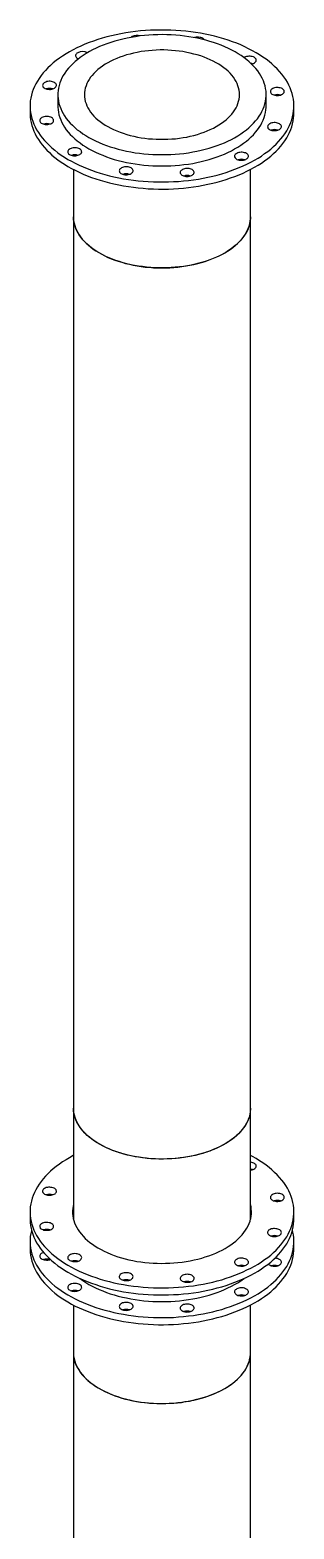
# Model space of a CAD drawing. Header units: inches. Extents: x -375 to 644, y -327 to 278.
# Drawn here: x -171.6 to -152.6, y 169.8 to 277.9 of the extents above; entities that cross this region are included whole.
import ezdxf

# ---------------------------------------------------------------- set-up
doc = ezdxf.new("R2010")
doc.units = ezdxf.units.IN
doc.header["$MEASUREMENT"] = 0

msp = doc.modelspace()

# ---------------------------------------------------------------- linework, layer by layer
at = {"color": 7, "linetype": 'Continuous', "lineweight": 25}
for p, q in [((-156.2, 275.96), (-156.25, 275.93)), ((-169.65, 273.26), (-169.65, 272.44)), ((-154.65, 272.44), (-154.65, 273.26)), ((-171.65, 272.44), (-171.65, 271.93)), ((-152.65, 271.93), (-152.65, 272.44)), ((-168.52, 268.91), (-168.52, 268.85)), ((-168.52, 267.86), (-168.52, 264.44)), ((-155.77, 264.44), (-155.77, 267.86)), ((-168.52, 264.44), (-168.52, 200.14)), ((-155.77, 200.14), (-155.77, 264.44)), ((-168.52, 200.14), (-168.52, 192.14)), ((-155.77, 192.14), (-155.77, 200.14)), ((-171.65, 192.65), (-171.65, 192.14)), ((-152.65, 192.14), (-152.65, 192.65)), ((-168.52, 192.12), (-168.52, 192.14)), ((-155.77, 192.14), (-155.77, 192.12)), ((-171.65, 190.51), (-171.65, 190)), ((-152.65, 190), (-152.65, 190.51)), ((-168.55, 189.07), (-168.59, 189.11)), ((-168.52, 186.98), (-168.52, 186.92)), ((-168.52, 185.93), (-168.52, 182.51)), ((-155.77, 182.51), (-155.77, 185.93)), ((-168.52, 182.51), (-168.52, 118.21)), ((-155.77, 118.21), (-155.77, 182.51))]:
    msp.add_line(p, q, dxfattribs=at)
at = {"color": 7, "linetype": 'Continuous', "lineweight": 25, "flags": 128}
for points in [[(-168.55, 276.49), (-168.81, 276.35), (-169.06, 276.2), (-169.31, 276.04), (-169.54, 275.88), (-169.77, 275.72), (-169.98, 275.55), (-170.18, 275.37), (-170.37, 275.19), (-170.54, 275.01), (-170.71, 274.82), (-170.86, 274.63), (-171, 274.43), (-171.12, 274.24), (-171.24, 274.04), (-171.34, 273.84), (-171.42, 273.63), (-171.49, 273.43), (-171.55, 273.22), (-171.6, 273.01), (-171.63, 272.8), (-171.65, 272.59), (-171.65, 272.38), (-171.64, 272.17), (-171.61, 271.96), (-171.57, 271.75), (-171.52, 271.54), (-171.46, 271.34), (-171.38, 271.13), (-171.28, 270.93), (-171.18, 270.73), (-171.05, 270.53), (-170.92, 270.33), (-170.78, 270.14), (-170.62, 269.95), (-170.45, 269.77), (-170.26, 269.59), (-170.07, 269.41), (-169.86, 269.24), (-169.64, 269.07), (-169.41, 268.9), (-169.17, 268.75), (-168.92, 268.59), (-168.66, 268.45), (-168.39, 268.31), (-168.11, 268.17), (-167.83, 268.04), (-167.53, 267.92), (-167.23, 267.8), (-166.92, 267.7), (-166.6, 267.59), (-166.27, 267.5), (-165.94, 267.41), (-165.61, 267.33), (-165.26, 267.26), (-164.92, 267.19), (-164.57, 267.14), (-164.21, 267.09), (-163.86, 267.04), (-163.5, 267.01), (-163.14, 266.98), (-162.77, 266.97), (-162.41, 266.96), (-162.05, 266.96), (-161.68, 266.96), (-161.32, 266.98), (-160.96, 267), (-160.6, 267.03), (-160.24, 267.07), (-159.89, 267.11), (-159.53, 267.17), (-159.19, 267.23), (-158.84, 267.3), (-158.5, 267.37), (-158.17, 267.46), (-157.84, 267.55), (-157.52, 267.65), (-157.21, 267.76), (-156.9, 267.87), (-156.6, 267.99), (-156.31, 268.11), (-156.03, 268.25), (-155.75, 268.38), (-155.49, 268.53), (-155.23, 268.68), (-154.99, 268.83), (-154.76, 269), (-154.53, 269.16), (-154.32, 269.33), (-154.12, 269.51), (-153.93, 269.69), (-153.75, 269.87), (-153.59, 270.06), (-153.44, 270.25), (-153.3, 270.44), (-153.17, 270.64), (-153.06, 270.84), (-152.96, 271.04), (-152.88, 271.25), (-152.8, 271.45), (-152.75, 271.66), (-152.7, 271.87), (-152.67, 272.08), (-152.65, 272.29), (-152.65, 272.5), (-152.66, 272.71), (-152.69, 272.92), (-152.72, 273.13), (-152.78, 273.33), (-152.84, 273.54), (-152.92, 273.75), (-153.02, 273.95), (-153.12, 274.15), (-153.24, 274.35), (-153.38, 274.54), (-153.52, 274.74), (-153.68, 274.93), (-153.85, 275.11), (-154.04, 275.29), (-154.23, 275.47), (-154.44, 275.64), (-154.66, 275.81), (-154.89, 275.97), (-155.13, 276.13), (-155.38, 276.28), (-155.64, 276.43), (-155.91, 276.57), (-156.18, 276.71), (-156.47, 276.84), (-156.77, 276.96), (-157.07, 277.07), (-157.38, 277.18), (-157.7, 277.29), (-158.03, 277.38), (-158.36, 277.47), (-158.69, 277.55), (-159.03, 277.62), (-159.38, 277.69), (-159.73, 277.74), (-160.08, 277.79), (-160.44, 277.83), (-160.8, 277.87), (-161.16, 277.89), (-161.52, 277.91), (-161.89, 277.92), (-162.25, 277.92), (-162.61, 277.92), (-162.98, 277.9), (-163.34, 277.88), (-163.7, 277.85), (-164.06, 277.81), (-164.41, 277.77), (-164.76, 277.71), (-165.11, 277.65), (-165.46, 277.58), (-165.79, 277.5), (-166.13, 277.42), (-166.46, 277.33), (-166.78, 277.23), (-167.09, 277.12), (-167.4, 277.01), (-167.7, 276.89), (-167.99, 276.76), (-168.27, 276.63), (-168.55, 276.49)], [(-168.9, 271.37), (-168.76, 271.21), (-168.6, 271.05), (-168.43, 270.89), (-168.25, 270.73), (-168.05, 270.59), (-167.85, 270.44), (-167.63, 270.3), (-167.41, 270.17), (-167.17, 270.04), (-166.93, 269.92), (-166.68, 269.8), (-166.41, 269.69), (-166.15, 269.59), (-165.87, 269.5), (-165.59, 269.41), (-165.3, 269.33), (-165, 269.25), (-164.7, 269.18), (-164.39, 269.12), (-164.08, 269.07), (-163.77, 269.03), (-163.45, 268.99), (-163.13, 268.96), (-162.81, 268.94), (-162.49, 268.93), (-162.17, 268.93), (-161.85, 268.93), (-161.52, 268.94), (-161.2, 268.96), (-160.88, 268.99), (-160.57, 269.02), (-160.25, 269.07), (-159.94, 269.12), (-159.64, 269.18), (-159.33, 269.24), (-159.04, 269.32), (-158.75, 269.4), (-158.46, 269.49), (-158.18, 269.58), (-157.91, 269.68), (-157.65, 269.79), (-157.4, 269.91), (-157.15, 270.03), (-156.92, 270.15), (-156.69, 270.29), (-156.47, 270.43), (-156.27, 270.57), (-156.07, 270.72), (-155.89, 270.87), (-155.72, 271.03), (-155.56, 271.19), (-155.41, 271.36), (-155.27, 271.52), (-155.15, 271.7), (-155.04, 271.87), (-154.95, 272.05), (-154.86, 272.23), (-154.79, 272.41), (-154.74, 272.6), (-154.69, 272.78), (-154.67, 272.97), (-154.65, 273.15), (-154.65, 273.34), (-154.66, 273.52), (-154.69, 273.71), (-154.73, 273.89), (-154.79, 274.08), (-154.85, 274.26), (-154.94, 274.44), (-155.03, 274.62), (-155.14, 274.79), (-155.26, 274.97), (-155.39, 275.14), (-155.54, 275.3), (-155.7, 275.46), (-155.87, 275.62), (-156.05, 275.78), (-156.25, 275.93), (-156.45, 276.07), (-156.66, 276.21), (-156.89, 276.34), (-157.12, 276.47), (-157.37, 276.59), (-157.62, 276.71), (-157.88, 276.82), (-158.15, 276.92), (-158.43, 277.02), (-158.71, 277.1), (-159, 277.19), (-159.3, 277.26), (-159.6, 277.33), (-159.91, 277.39), (-160.22, 277.44), (-160.53, 277.48), (-160.85, 277.52), (-161.16, 277.55), (-161.49, 277.57), (-161.81, 277.58), (-162.13, 277.59), (-162.45, 277.58), (-162.78, 277.57), (-163.1, 277.55), (-163.42, 277.52), (-163.73, 277.49), (-164.05, 277.44), (-164.36, 277.39), (-164.66, 277.34), (-164.96, 277.27), (-165.26, 277.2), (-165.55, 277.11), (-165.84, 277.03), (-166.11, 276.93), (-166.38, 276.83), (-166.65, 276.72), (-166.9, 276.61), (-167.15, 276.48), (-167.38, 276.36), (-167.61, 276.22), (-167.82, 276.09), (-168.03, 275.94), (-168.22, 275.79), (-168.41, 275.64), (-168.58, 275.48), (-168.74, 275.32), (-168.89, 275.16), (-169.02, 274.99), (-169.15, 274.81), (-169.26, 274.64), (-169.35, 274.46), (-169.44, 274.28), (-169.51, 274.1), (-169.56, 273.92), (-169.6, 273.73), (-169.63, 273.55), (-169.65, 273.36), (-169.65, 273.17), (-169.63, 272.99), (-169.61, 272.8), (-169.57, 272.62), (-169.51, 272.43), (-169.44, 272.25), (-169.36, 272.07), (-169.27, 271.89), (-169.16, 271.72), (-169.04, 271.54), (-168.9, 271.37)], [(-164.3, 277.45), (-164.36, 277.41), (-164.38, 277.39)], [(-159.1, 277.21), (-159.12, 277.24), (-159.16, 277.28), (-159.21, 277.32), (-159.28, 277.35), (-159.35, 277.37), (-159.43, 277.39), (-159.51, 277.4), (-159.6, 277.4), (-159.68, 277.4), (-159.76, 277.38), (-159.81, 277.37)], [(-168.21, 276.28), (-168.27, 276.24), (-168.31, 276.2), (-168.35, 276.16), (-168.37, 276.11), (-168.37, 276.06), (-168.36, 276.01), (-168.34, 275.97), (-168.3, 275.92), (-168.26, 275.88), (-168.2, 275.85), (-168.17, 275.84)], [(-167.18, 271.86), (-167.05, 271.71), (-166.91, 271.57), (-166.76, 271.44), (-166.6, 271.31), (-166.42, 271.18), (-166.24, 271.06), (-166.04, 270.95), (-165.84, 270.84), (-165.63, 270.74), (-165.4, 270.64), (-165.17, 270.55), (-164.94, 270.47), (-164.69, 270.39), (-164.44, 270.32), (-164.18, 270.26), (-163.92, 270.2), (-163.66, 270.15), (-163.39, 270.11), (-163.11, 270.08), (-162.84, 270.06), (-162.56, 270.04), (-162.29, 270.04), (-162.01, 270.04), (-161.73, 270.04), (-161.45, 270.06), (-161.18, 270.08), (-160.9, 270.12), (-160.63, 270.16), (-160.37, 270.2), (-160.11, 270.26), (-159.85, 270.32), (-159.6, 270.39), (-159.36, 270.47), (-159.12, 270.55), (-158.89, 270.64), (-158.67, 270.74), (-158.45, 270.84), (-158.25, 270.95), (-158.06, 271.07), (-157.87, 271.19), (-157.7, 271.31), (-157.54, 271.44), (-157.39, 271.58), (-157.25, 271.72), (-157.12, 271.86), (-157.01, 272.01), (-156.9, 272.16), (-156.82, 272.31), (-156.74, 272.46), (-156.68, 272.62), (-156.63, 272.78), (-156.6, 272.94), (-156.58, 273.1), (-156.57, 273.26), (-156.58, 273.42), (-156.6, 273.58), (-156.63, 273.74), (-156.68, 273.9), (-156.74, 274.05), (-156.82, 274.21), (-156.91, 274.36), (-157.01, 274.51), (-157.12, 274.66), (-157.25, 274.8), (-157.39, 274.94), (-157.54, 275.07), (-157.7, 275.2), (-157.88, 275.33), (-158.06, 275.45), (-158.26, 275.56), (-158.46, 275.67), (-158.67, 275.78), (-158.89, 275.87), (-159.12, 275.96), (-159.36, 276.05), (-159.61, 276.12), (-159.86, 276.19), (-160.11, 276.26), (-160.37, 276.31), (-160.64, 276.36), (-160.91, 276.4), (-161.18, 276.43), (-161.46, 276.45), (-161.74, 276.47), (-162.01, 276.48), (-162.29, 276.48), (-162.57, 276.47), (-162.85, 276.45), (-163.12, 276.43), (-163.39, 276.4), (-163.66, 276.36), (-163.93, 276.31), (-164.19, 276.25), (-164.45, 276.19), (-164.7, 276.12), (-164.94, 276.04), (-165.18, 275.96), (-165.41, 275.87), (-165.63, 275.77), (-165.84, 275.67), (-166.05, 275.56), (-166.24, 275.45), (-166.43, 275.32), (-166.6, 275.2), (-166.76, 275.07), (-166.91, 274.93), (-167.05, 274.79), (-167.18, 274.65), (-167.29, 274.51), (-167.39, 274.36), (-167.48, 274.2), (-167.56, 274.05), (-167.62, 273.89), (-167.67, 273.73), (-167.7, 273.57), (-167.72, 273.41), (-167.73, 273.25), (-167.72, 273.09), (-167.7, 272.93), (-167.67, 272.77), (-167.62, 272.62), (-167.56, 272.46), (-167.48, 272.3), (-167.39, 272.15), (-167.29, 272), (-167.18, 271.86)], [(-155.7, 275.47), (-155.63, 275.49), (-155.56, 275.51), (-155.5, 275.55), (-155.45, 275.59), (-155.41, 275.63), (-155.38, 275.68), (-155.37, 275.72), (-155.37, 275.77), (-155.38, 275.82), (-155.41, 275.87), (-155.46, 275.91), (-155.51, 275.95), (-155.57, 275.98), (-155.65, 276), (-155.73, 276.02), (-155.81, 276.03), (-155.89, 276.03), (-155.98, 276.02), (-156.06, 276.01), (-156.13, 275.99), (-156.2, 275.96), (-156.2, 275.96)], [(-170.58, 274.14), (-170.64, 274.11), (-170.69, 274.07), (-170.72, 274.02), (-170.74, 273.97), (-170.75, 273.92), (-170.74, 273.88), (-170.72, 273.83), (-170.68, 273.78), (-170.63, 273.74), (-170.57, 273.71), (-170.5, 273.68), (-170.43, 273.66), (-170.34, 273.65), (-170.26, 273.64), (-170.18, 273.64), (-170.09, 273.65), (-170.02, 273.67), (-169.94, 273.7), (-169.88, 273.73), (-169.83, 273.77), (-169.79, 273.81), (-169.76, 273.86), (-169.75, 273.91), (-169.75, 273.96), (-169.77, 274.01), (-169.8, 274.05), (-169.84, 274.09), (-169.89, 274.13), (-169.96, 274.16), (-170.03, 274.19), (-170.11, 274.21), (-170.19, 274.22), (-170.28, 274.22), (-170.36, 274.21), (-170.44, 274.2), (-170.52, 274.17), (-170.58, 274.14)], [(-154.18, 273.7), (-154.24, 273.66), (-154.29, 273.62), (-154.32, 273.58), (-154.34, 273.53), (-154.34, 273.48), (-154.34, 273.43), (-154.31, 273.39), (-154.28, 273.34), (-154.23, 273.3), (-154.17, 273.27), (-154.1, 273.24), (-154.02, 273.22), (-153.94, 273.2), (-153.86, 273.2), (-153.77, 273.2), (-153.69, 273.21), (-153.61, 273.23), (-153.54, 273.26), (-153.48, 273.29), (-153.43, 273.33), (-153.39, 273.37), (-153.36, 273.42), (-153.35, 273.47), (-153.35, 273.52), (-153.36, 273.56), (-153.39, 273.61), (-153.44, 273.65), (-153.49, 273.69), (-153.55, 273.72), (-153.63, 273.75), (-153.71, 273.76), (-153.79, 273.77), (-153.87, 273.77), (-153.96, 273.77), (-154.04, 273.75), (-154.11, 273.73), (-154.18, 273.7)], [(-171.65, 271.93), (-171.65, 271.87), (-171.64, 271.66), (-171.61, 271.45), (-171.57, 271.24), (-171.52, 271.03), (-171.46, 270.83), (-171.38, 270.62), (-171.28, 270.42), (-171.18, 270.22), (-171.05, 270.02), (-170.92, 269.82), (-170.78, 269.63), (-170.62, 269.44), (-170.45, 269.26), (-170.26, 269.08), (-170.07, 268.9), (-169.86, 268.73), (-169.64, 268.56), (-169.41, 268.39), (-169.17, 268.24), (-168.92, 268.08), (-168.66, 267.94), (-168.39, 267.8), (-168.11, 267.66), (-167.83, 267.53), (-167.53, 267.41), (-167.23, 267.29), (-166.92, 267.18), (-166.6, 267.08), (-166.27, 266.99), (-165.94, 266.9), (-165.61, 266.82), (-165.26, 266.75), (-164.92, 266.68), (-164.57, 266.63), (-164.21, 266.58), (-163.86, 266.53), (-163.5, 266.5), (-163.14, 266.47), (-162.77, 266.46), (-162.41, 266.45), (-162.05, 266.44), (-161.68, 266.45), (-161.32, 266.47), (-160.96, 266.49), (-160.6, 266.52), (-160.24, 266.56), (-159.89, 266.6), (-159.53, 266.66), (-159.19, 266.72), (-158.84, 266.79), (-158.5, 266.86), (-158.17, 266.95), (-157.84, 267.04), (-157.52, 267.14), (-157.21, 267.25), (-156.9, 267.36), (-156.6, 267.48), (-156.31, 267.6), (-156.03, 267.74), (-155.75, 267.87), (-155.49, 268.02), (-155.23, 268.17), (-154.99, 268.32), (-154.76, 268.49), (-154.53, 268.65), (-154.32, 268.82), (-154.12, 269), (-153.93, 269.18), (-153.75, 269.36), (-153.59, 269.55), (-153.44, 269.74), (-153.3, 269.93), (-153.17, 270.13), (-153.06, 270.33), (-152.96, 270.53), (-152.88, 270.74), (-152.8, 270.94), (-152.75, 271.15), (-152.7, 271.36), (-152.67, 271.57), (-152.65, 271.78), (-152.65, 271.93)], [(-170.79, 271.61), (-170.85, 271.57), (-170.89, 271.53), (-170.93, 271.48), (-170.95, 271.44), (-170.95, 271.39), (-170.94, 271.34), (-170.92, 271.29), (-170.89, 271.25), (-170.84, 271.21), (-170.78, 271.17), (-170.71, 271.14), (-170.63, 271.12), (-170.55, 271.11), (-170.47, 271.1), (-170.38, 271.11), (-170.3, 271.12), (-170.22, 271.14), (-170.15, 271.16), (-170.09, 271.2), (-170.03, 271.23), (-169.99, 271.28), (-169.97, 271.32), (-169.95, 271.37), (-169.96, 271.42), (-169.97, 271.47), (-170, 271.52), (-170.04, 271.56), (-170.1, 271.6), (-170.16, 271.63), (-170.24, 271.65), (-170.31, 271.67), (-170.4, 271.68), (-170.48, 271.68), (-170.57, 271.67), (-170.65, 271.66), (-170.72, 271.64), (-170.79, 271.61)], [(-169.65, 272.44), (-169.65, 272.36), (-169.63, 272.17), (-169.61, 271.99), (-169.57, 271.8), (-169.51, 271.62), (-169.44, 271.43), (-169.36, 271.25), (-169.27, 271.08), (-169.16, 270.9), (-169.04, 270.73), (-168.9, 270.56)], [(-168.9, 270.56), (-168.76, 270.39), (-168.6, 270.23), (-168.43, 270.07), (-168.25, 269.92), (-168.05, 269.77), (-167.85, 269.62), (-167.63, 269.49), (-167.41, 269.35), (-167.17, 269.22), (-166.93, 269.1), (-166.68, 268.99), (-166.41, 268.88), (-166.15, 268.78), (-165.87, 268.68), (-165.59, 268.59), (-165.3, 268.51), (-165, 268.43), (-164.7, 268.37), (-164.39, 268.31), (-164.08, 268.26), (-163.77, 268.21), (-163.45, 268.18), (-163.13, 268.15), (-162.81, 268.13), (-162.49, 268.11), (-162.17, 268.11), (-161.85, 268.11), (-161.52, 268.12), (-161.2, 268.14), (-160.88, 268.17), (-160.57, 268.21), (-160.25, 268.25), (-159.94, 268.3), (-159.64, 268.36), (-159.33, 268.43), (-159.04, 268.5), (-158.75, 268.58), (-158.46, 268.67), (-158.18, 268.76), (-157.91, 268.87), (-157.65, 268.97), (-157.4, 269.09), (-157.15, 269.21), (-156.92, 269.34), (-156.69, 269.47), (-156.47, 269.61), (-156.27, 269.75), (-156.07, 269.9), (-155.89, 270.05), (-155.72, 270.21), (-155.56, 270.37), (-155.41, 270.54), (-155.27, 270.71), (-155.15, 270.88), (-155.04, 271.06), (-154.95, 271.23), (-154.86, 271.41), (-154.79, 271.6), (-154.74, 271.78), (-154.69, 271.96), (-154.67, 272.15), (-154.65, 272.34), (-154.65, 272.44)], [(-154.39, 271.16), (-154.44, 271.13), (-154.49, 271.09), (-154.52, 271.04), (-154.54, 270.99), (-154.55, 270.94), (-154.54, 270.9), (-154.52, 270.85), (-154.48, 270.8), (-154.43, 270.76), (-154.37, 270.73), (-154.31, 270.7), (-154.23, 270.68), (-154.15, 270.67), (-154.06, 270.66), (-153.98, 270.66), (-153.9, 270.67), (-153.82, 270.69), (-153.75, 270.72), (-153.68, 270.75), (-153.63, 270.79), (-153.59, 270.83), (-153.56, 270.88), (-153.55, 270.93), (-153.55, 270.98), (-153.57, 271.03), (-153.6, 271.07), (-153.64, 271.11), (-153.7, 271.15), (-153.76, 271.18), (-153.83, 271.21), (-153.91, 271.23), (-154, 271.24), (-154.08, 271.24), (-154.16, 271.23), (-154.24, 271.22), (-154.32, 271.19), (-154.39, 271.16)], [(-168.77, 269.35), (-168.83, 269.31), (-168.87, 269.27), (-168.91, 269.23), (-168.93, 269.18), (-168.93, 269.13), (-168.92, 269.08), (-168.9, 269.03), (-168.87, 268.99), (-168.82, 268.95), (-168.76, 268.92), (-168.69, 268.89), (-168.61, 268.87), (-168.53, 268.85), (-168.45, 268.85), (-168.36, 268.85), (-168.28, 268.86), (-168.2, 268.88), (-168.13, 268.91), (-168.07, 268.94), (-168.01, 268.98), (-167.97, 269.02), (-167.95, 269.07), (-167.93, 269.12), (-167.94, 269.16), (-167.95, 269.21), (-167.98, 269.26), (-168.02, 269.3), (-168.08, 269.34), (-168.14, 269.37), (-168.22, 269.4), (-168.3, 269.41), (-168.38, 269.42), (-168.46, 269.42), (-168.55, 269.42), (-168.63, 269.4), (-168.7, 269.38), (-168.77, 269.35)], [(-156.76, 269.02), (-156.82, 268.99), (-156.87, 268.95), (-156.9, 268.9), (-156.92, 268.86), (-156.93, 268.81), (-156.92, 268.76), (-156.89, 268.71), (-156.86, 268.67), (-156.81, 268.63), (-156.75, 268.59), (-156.68, 268.56), (-156.6, 268.54), (-156.52, 268.53), (-156.44, 268.52), (-156.35, 268.53), (-156.27, 268.54), (-156.19, 268.56), (-156.12, 268.58), (-156.06, 268.62), (-156.01, 268.65), (-155.97, 268.7), (-155.94, 268.74), (-155.93, 268.79), (-155.93, 268.84), (-155.94, 268.89), (-155.97, 268.93), (-156.02, 268.98), (-156.07, 269.01), (-156.14, 269.05), (-156.21, 269.07), (-156.29, 269.09), (-156.37, 269.1), (-156.46, 269.1), (-156.54, 269.09), (-156.62, 269.08), (-156.7, 269.05), (-156.76, 269.02)], [(-165.07, 267.98), (-165.12, 267.94), (-165.17, 267.9), (-165.2, 267.86), (-165.22, 267.81), (-165.23, 267.76), (-165.22, 267.71), (-165.2, 267.66), (-165.16, 267.62), (-165.11, 267.58), (-165.05, 267.54), (-164.99, 267.52), (-164.91, 267.49), (-164.83, 267.48), (-164.74, 267.48), (-164.66, 267.48), (-164.58, 267.49), (-164.5, 267.51), (-164.43, 267.53), (-164.36, 267.57), (-164.31, 267.61), (-164.27, 267.65), (-164.24, 267.7), (-164.23, 267.74), (-164.23, 267.79), (-164.25, 267.84), (-164.28, 267.89), (-164.32, 267.93), (-164.38, 267.97), (-164.44, 268), (-164.51, 268.02), (-164.59, 268.04), (-164.68, 268.05), (-164.76, 268.05), (-164.84, 268.05), (-164.92, 268.03), (-165, 268.01), (-165.07, 267.98)], [(-160.67, 267.86), (-160.73, 267.82), (-160.78, 267.78), (-160.81, 267.74), (-160.83, 267.69), (-160.83, 267.64), (-160.83, 267.59), (-160.8, 267.54), (-160.77, 267.5), (-160.72, 267.46), (-160.66, 267.43), (-160.59, 267.4), (-160.51, 267.38), (-160.43, 267.36), (-160.35, 267.36), (-160.26, 267.36), (-160.18, 267.37), (-160.1, 267.39), (-160.03, 267.42), (-159.97, 267.45), (-159.92, 267.49), (-159.88, 267.53), (-159.85, 267.58), (-159.84, 267.63), (-159.84, 267.67), (-159.85, 267.72), (-159.88, 267.77), (-159.93, 267.81), (-159.98, 267.85), (-160.04, 267.88), (-160.12, 267.91), (-160.2, 267.92), (-160.28, 267.93), (-160.36, 267.93), (-160.45, 267.93), (-160.53, 267.91), (-160.6, 267.89), (-160.67, 267.86)], [(-155.77, 264.44), (-155.78, 264.35), (-155.79, 264.18), (-155.82, 264.01), (-155.86, 263.84), (-155.91, 263.67), (-155.98, 263.5), (-156.06, 263.34), (-156.16, 263.18), (-156.27, 263.02), (-156.39, 262.86), (-156.52, 262.71), (-156.67, 262.56), (-156.82, 262.41), (-156.99, 262.27), (-157.17, 262.14), (-157.36, 262.01), (-157.56, 261.88), (-157.78, 261.76), (-158, 261.64), (-158.23, 261.54), (-158.46, 261.43), (-158.71, 261.34), (-158.96, 261.25), (-159.22, 261.17), (-159.49, 261.09), (-159.76, 261.02), (-160.04, 260.96), (-160.32, 260.91), (-160.61, 260.87), (-160.9, 260.83), (-161.19, 260.8), (-161.48, 260.78), (-161.78, 260.76), (-162.08, 260.76), (-162.37, 260.76), (-162.67, 260.77), (-162.96, 260.79), (-163.26, 260.81), (-163.55, 260.85), (-163.84, 260.89), (-164.12, 260.94), (-164.4, 260.99), (-164.68, 261.06), (-164.95, 261.13), (-165.21, 261.21), (-165.47, 261.29), (-165.72, 261.39), (-165.96, 261.49), (-166.19, 261.59), (-166.42, 261.7), (-166.63, 261.82), (-166.84, 261.94), (-167.03, 262.07), (-167.22, 262.21), (-167.39, 262.34), (-167.56, 262.49), (-167.71, 262.64), (-167.85, 262.79), (-167.97, 262.94), (-168.09, 263.1), (-168.19, 263.26), (-168.28, 263.42), (-168.35, 263.59), (-168.41, 263.76), (-168.46, 263.93), (-168.5, 264.1), (-168.52, 264.27), (-168.52, 264.44)], [(-168.52, 264.44), (-168.52, 264.32), (-168.51, 264.15), (-168.48, 263.98), (-168.43, 263.81), (-168.38, 263.65), (-168.3, 263.48), (-168.22, 263.32), (-168.12, 263.15), (-168.01, 262.99), (-167.89, 262.84)], [(-167.89, 262.84), (-167.76, 262.69), (-167.61, 262.54), (-167.45, 262.39), (-167.28, 262.25), (-167.1, 262.12), (-166.91, 261.99), (-166.7, 261.86), (-166.49, 261.74), (-166.27, 261.63), (-166.04, 261.52), (-165.8, 261.42), (-165.55, 261.32), (-165.3, 261.24), (-165.04, 261.16), (-164.77, 261.08), (-164.49, 261.02), (-164.22, 260.96), (-163.93, 260.9), (-163.65, 260.86), (-163.36, 260.82), (-163.06, 260.8), (-162.77, 260.77), (-162.47, 260.76), (-162.18, 260.76), (-161.88, 260.76), (-161.58, 260.77), (-161.29, 260.79), (-161, 260.82), (-160.71, 260.85), (-160.42, 260.9), (-160.14, 260.95), (-159.86, 261), (-159.58, 261.07), (-159.31, 261.14), (-159.05, 261.22), (-158.79, 261.31), (-158.55, 261.4), (-158.31, 261.5), (-158.07, 261.61), (-157.85, 261.72), (-157.63, 261.84), (-157.43, 261.96), (-157.24, 262.09), (-157.05, 262.23), (-156.88, 262.37), (-156.72, 262.51), (-156.57, 262.66), (-156.43, 262.81), (-156.31, 262.96), (-156.19, 263.12), (-156.09, 263.28), (-156.01, 263.45), (-155.94, 263.61), (-155.88, 263.78), (-155.83, 263.95), (-155.8, 264.12), (-155.78, 264.29), (-155.77, 264.44)], [(-155.77, 200.14), (-155.78, 200.06), (-155.79, 199.88), (-155.82, 199.71), (-155.86, 199.54), (-155.91, 199.38), (-155.98, 199.21), (-156.06, 199.05), (-156.16, 198.88), (-156.27, 198.72), (-156.39, 198.57), (-156.52, 198.41), (-156.67, 198.26), (-156.82, 198.12), (-156.99, 197.98), (-157.17, 197.84), (-157.36, 197.71), (-157.56, 197.59), (-157.78, 197.46), (-158, 197.35), (-158.23, 197.24), (-158.46, 197.14), (-158.71, 197.04), (-158.96, 196.95), (-159.22, 196.87), (-159.49, 196.8), (-159.76, 196.73), (-160.04, 196.67), (-160.32, 196.62), (-160.61, 196.57), (-160.9, 196.53), (-161.19, 196.5), (-161.48, 196.48), (-161.78, 196.47), (-162.08, 196.46), (-162.37, 196.46), (-162.67, 196.47), (-162.96, 196.49), (-163.26, 196.52), (-163.55, 196.55), (-163.84, 196.59), (-164.12, 196.64), (-164.4, 196.7), (-164.68, 196.76), (-164.95, 196.84), (-165.21, 196.91), (-165.47, 197), (-165.72, 197.09), (-165.96, 197.19), (-166.19, 197.3), (-166.42, 197.41), (-166.63, 197.53), (-166.84, 197.65), (-167.03, 197.78), (-167.22, 197.91), (-167.39, 198.05), (-167.56, 198.19), (-167.71, 198.34), (-167.85, 198.49), (-167.97, 198.65), (-168.09, 198.8), (-168.19, 198.97), (-168.28, 199.13), (-168.35, 199.29), (-168.41, 199.46), (-168.46, 199.63), (-168.5, 199.8), (-168.52, 199.97), (-168.52, 200.14)], [(-155.77, 200.14), (-155.77, 200.08), (-155.79, 199.91), (-155.81, 199.74), (-155.85, 199.57), (-155.9, 199.4), (-155.97, 199.24), (-156.05, 199.07), (-156.14, 198.91), (-156.25, 198.75), (-156.37, 198.59), (-156.5, 198.44), (-156.64, 198.29), (-156.8, 198.14), (-156.96, 198), (-157.14, 197.86), (-157.33, 197.73), (-157.53, 197.61), (-157.74, 197.48), (-157.96, 197.37), (-158.19, 197.26), (-158.42, 197.16), (-158.67, 197.06), (-158.92, 196.97), (-159.18, 196.89), (-159.45, 196.81), (-159.72, 196.74), (-160, 196.68), (-160.28, 196.62), (-160.56, 196.58), (-160.85, 196.54), (-161.14, 196.51), (-161.44, 196.49), (-161.73, 196.47), (-162.03, 196.46), (-162.33, 196.46), (-162.62, 196.47), (-162.92, 196.49), (-163.21, 196.51), (-163.5, 196.55), (-163.79, 196.59), (-164.08, 196.63), (-164.36, 196.69), (-164.63, 196.75), (-164.9, 196.82), (-165.17, 196.9), (-165.42, 196.99), (-165.68, 197.08), (-165.92, 197.17), (-166.15, 197.28), (-166.38, 197.39), (-166.6, 197.51), (-166.81, 197.63), (-167, 197.76), (-167.19, 197.89), (-167.37, 198.03), (-167.53, 198.17), (-167.68, 198.32), (-167.83, 198.47), (-167.95, 198.62), (-168.07, 198.78), (-168.17, 198.94), (-168.26, 199.1), (-168.34, 199.27), (-168.41, 199.44), (-168.46, 199.6), (-168.49, 199.77), (-168.51, 199.94), (-168.52, 200.12), (-168.52, 200.14)], [(-168.52, 196.72), (-168.55, 196.71), (-168.81, 196.56), (-169.06, 196.41), (-169.31, 196.26), (-169.54, 196.09), (-169.77, 195.93), (-169.98, 195.76), (-170.18, 195.58), (-170.37, 195.4), (-170.54, 195.22), (-170.71, 195.03), (-170.86, 194.84), (-171, 194.65), (-171.12, 194.45), (-171.24, 194.25), (-171.34, 194.05), (-171.42, 193.84), (-171.49, 193.64), (-171.55, 193.43), (-171.6, 193.22), (-171.63, 193.01), (-171.65, 192.8), (-171.65, 192.59), (-171.64, 192.38), (-171.61, 192.17), (-171.57, 191.96), (-171.52, 191.76), (-171.46, 191.55), (-171.38, 191.34), (-171.28, 191.14), (-171.18, 190.94), (-171.05, 190.74), (-170.92, 190.55), (-170.78, 190.35), (-170.62, 190.16), (-170.45, 189.98), (-170.26, 189.8), (-170.07, 189.62), (-169.86, 189.45), (-169.64, 189.28), (-169.41, 189.12), (-169.17, 188.96), (-168.92, 188.81), (-168.66, 188.66), (-168.39, 188.52), (-168.11, 188.38), (-167.83, 188.25), (-167.53, 188.13), (-167.23, 188.02), (-166.92, 187.91), (-166.6, 187.8), (-166.27, 187.71), (-165.94, 187.62), (-165.61, 187.54), (-165.26, 187.47), (-164.92, 187.4), (-164.57, 187.35), (-164.21, 187.3), (-163.86, 187.26), (-163.5, 187.22), (-163.14, 187.2), (-162.77, 187.18), (-162.41, 187.17), (-162.05, 187.17), (-161.68, 187.17), (-161.32, 187.19), (-160.96, 187.21), (-160.6, 187.24), (-160.24, 187.28), (-159.89, 187.32), (-159.53, 187.38), (-159.19, 187.44), (-158.84, 187.51), (-158.5, 187.59), (-158.17, 187.67), (-157.84, 187.76), (-157.52, 187.86), (-157.21, 187.97), (-156.9, 188.08), (-156.6, 188.2), (-156.31, 188.33), (-156.03, 188.46), (-155.75, 188.6), (-155.75, 188.6)], [(-155.75, 188.6), (-155.49, 188.74), (-155.23, 188.89), (-154.99, 189.05), (-154.76, 189.21), (-154.53, 189.37), (-154.32, 189.54), (-154.12, 189.72), (-153.93, 189.9), (-153.75, 190.08), (-153.59, 190.27), (-153.44, 190.46), (-153.3, 190.66), (-153.17, 190.85), (-153.06, 191.05), (-152.96, 191.25), (-152.88, 191.46), (-152.8, 191.66), (-152.75, 191.87), (-152.7, 192.08), (-152.67, 192.29), (-152.65, 192.5), (-152.65, 192.71), (-152.66, 192.92), (-152.69, 193.13), (-152.72, 193.34), (-152.78, 193.55), (-152.84, 193.75), (-152.92, 193.96), (-153.02, 194.16), (-153.12, 194.36), (-153.24, 194.56), (-153.38, 194.76), (-153.52, 194.95), (-153.68, 195.14), (-153.85, 195.32), (-154.04, 195.5), (-154.23, 195.68), (-154.44, 195.85), (-154.66, 196.02), (-154.89, 196.19), (-155.13, 196.34), (-155.38, 196.5), (-155.64, 196.64), (-155.77, 196.72)], [(-155.53, 195.74), (-155.47, 195.78), (-155.42, 195.82), (-155.39, 195.86), (-155.37, 195.91), (-155.36, 195.96), (-155.37, 196.01), (-155.4, 196.06), (-155.43, 196.1), (-155.48, 196.14), (-155.54, 196.17), (-155.61, 196.2), (-155.69, 196.22), (-155.77, 196.24), (-155.77, 196.24)], [(-169.91, 193.93), (-169.85, 193.96), (-169.81, 194), (-169.77, 194.05), (-169.75, 194.1), (-169.75, 194.15), (-169.76, 194.19), (-169.78, 194.24), (-169.82, 194.29), (-169.86, 194.33), (-169.92, 194.36), (-169.99, 194.39), (-170.07, 194.41), (-170.15, 194.42), (-170.23, 194.43), (-170.32, 194.43), (-170.4, 194.42), (-170.48, 194.4), (-170.55, 194.37), (-170.61, 194.34), (-170.67, 194.3), (-170.71, 194.26), (-170.73, 194.21), (-170.75, 194.16), (-170.75, 194.11), (-170.73, 194.06), (-170.7, 194.02), (-170.66, 193.98), (-170.6, 193.94), (-170.54, 193.91), (-170.47, 193.88), (-170.39, 193.86), (-170.3, 193.85), (-170.22, 193.85), (-170.13, 193.86), (-170.05, 193.87), (-169.98, 193.9), (-169.91, 193.93)], [(-153.51, 193.48), (-153.45, 193.52), (-153.4, 193.56), (-153.37, 193.61), (-153.35, 193.65), (-153.35, 193.7), (-153.35, 193.75), (-153.38, 193.8), (-153.41, 193.84), (-153.46, 193.88), (-153.52, 193.92), (-153.59, 193.95), (-153.67, 193.97), (-153.75, 193.98), (-153.83, 193.99), (-153.92, 193.98), (-154, 193.97), (-154.08, 193.95), (-154.15, 193.93), (-154.21, 193.89), (-154.26, 193.86), (-154.3, 193.81), (-154.33, 193.77), (-154.34, 193.72), (-154.34, 193.67), (-154.33, 193.62), (-154.3, 193.57), (-154.25, 193.53), (-154.2, 193.49), (-154.14, 193.46), (-154.06, 193.44), (-153.98, 193.42), (-153.9, 193.41), (-153.82, 193.41), (-153.73, 193.42), (-153.65, 193.43), (-153.58, 193.45), (-153.51, 193.48)], [(-168.52, 193.18), (-168.55, 193.06), (-168.58, 192.89), (-168.59, 192.72), (-168.59, 192.54), (-168.57, 192.37), (-168.54, 192.2), (-168.5, 192.03), (-168.44, 191.86), (-168.37, 191.69), (-168.29, 191.52), (-168.19, 191.36), (-168.08, 191.2), (-167.95, 191.04), (-167.82, 190.89), (-167.67, 190.74), (-167.51, 190.59), (-167.34, 190.45), (-167.15, 190.31), (-166.96, 190.18), (-166.76, 190.05), (-166.54, 189.93), (-166.32, 189.82), (-166.09, 189.71), (-165.84, 189.61), (-165.59, 189.51), (-165.34, 189.42), (-165.07, 189.34), (-164.8, 189.26), (-164.53, 189.2), (-164.25, 189.14), (-163.96, 189.08), (-163.67, 189.04), (-163.38, 189), (-163.08, 188.97), (-162.79, 188.95), (-162.49, 188.94), (-162.19, 188.93), (-161.89, 188.94), (-161.59, 188.95), (-161.29, 188.97), (-161, 188.99), (-160.7, 189.03), (-160.41, 189.07), (-160.12, 189.12), (-159.84, 189.18), (-159.57, 189.25), (-159.29, 189.32), (-159.03, 189.4), (-158.77, 189.49), (-158.52, 189.58), (-158.27, 189.68), (-158.04, 189.79), (-157.81, 189.9)], [(-168.52, 192.67), (-168.55, 192.55), (-168.57, 192.4)], [(-157.81, 189.9), (-157.6, 190.02), (-157.39, 190.15), (-157.19, 190.28), (-157.01, 190.41), (-156.83, 190.55), (-156.67, 190.7), (-156.52, 190.85), (-156.38, 191), (-156.25, 191.16), (-156.14, 191.32), (-156.04, 191.48), (-155.95, 191.65), (-155.87, 191.81), (-155.81, 191.98), (-155.77, 192.15), (-155.73, 192.33), (-155.71, 192.5), (-155.71, 192.67), (-155.72, 192.84), (-155.74, 193.02), (-155.77, 193.18)], [(-155.72, 192.4), (-155.74, 192.51), (-155.77, 192.67)], [(-171.65, 192.14), (-171.65, 192.08), (-171.64, 191.87), (-171.61, 191.66), (-171.57, 191.45), (-171.52, 191.25), (-171.46, 191.04), (-171.38, 190.83), (-171.28, 190.63), (-171.18, 190.43), (-171.05, 190.23), (-170.92, 190.04), (-170.78, 189.84), (-170.62, 189.65), (-170.45, 189.47), (-170.26, 189.29), (-170.07, 189.11), (-169.86, 188.94), (-169.64, 188.77), (-169.41, 188.61), (-169.17, 188.45), (-168.92, 188.3), (-168.66, 188.15), (-168.39, 188.01), (-168.11, 187.87), (-167.83, 187.74), (-167.53, 187.62), (-167.23, 187.51), (-166.92, 187.4), (-166.6, 187.29), (-166.27, 187.2), (-165.94, 187.11), (-165.61, 187.03), (-165.26, 186.96), (-164.92, 186.89), (-164.57, 186.84), (-164.21, 186.79), (-163.86, 186.75), (-163.5, 186.71), (-163.14, 186.69), (-162.77, 186.67), (-162.41, 186.66), (-162.05, 186.66), (-161.68, 186.66), (-161.32, 186.68), (-160.96, 186.7), (-160.6, 186.73), (-160.24, 186.77), (-159.89, 186.81), (-159.53, 186.87), (-159.19, 186.93), (-158.84, 187), (-158.5, 187.08), (-158.17, 187.16), (-157.84, 187.25), (-157.52, 187.35), (-157.21, 187.46), (-156.9, 187.57), (-156.6, 187.69), (-156.31, 187.81), (-156.03, 187.95), (-155.75, 188.09)], [(-170.12, 191.39), (-170.06, 191.43), (-170.01, 191.47), (-169.98, 191.51), (-169.96, 191.56), (-169.95, 191.61), (-169.96, 191.66), (-169.98, 191.7), (-170.02, 191.75), (-170.07, 191.79), (-170.13, 191.82), (-170.2, 191.85), (-170.27, 191.87), (-170.36, 191.89), (-170.44, 191.89), (-170.53, 191.89), (-170.61, 191.88), (-170.69, 191.86), (-170.76, 191.83), (-170.82, 191.8), (-170.87, 191.76), (-170.91, 191.72), (-170.94, 191.67), (-170.95, 191.62), (-170.95, 191.57), (-170.93, 191.53), (-170.91, 191.48), (-170.86, 191.44), (-170.81, 191.4), (-170.74, 191.37), (-170.67, 191.34), (-170.59, 191.33), (-170.51, 191.32), (-170.42, 191.32), (-170.34, 191.32), (-170.26, 191.34), (-170.18, 191.36), (-170.12, 191.39)], [(-155.75, 188.09), (-155.49, 188.23), (-155.23, 188.38), (-154.99, 188.54), (-154.76, 188.7), (-154.53, 188.86), (-154.32, 189.03), (-154.12, 189.21), (-153.93, 189.39), (-153.75, 189.57), (-153.59, 189.76), (-153.44, 189.95), (-153.3, 190.15), (-153.17, 190.34), (-153.06, 190.54), (-152.96, 190.74), (-152.88, 190.95), (-152.8, 191.15), (-152.75, 191.36), (-152.7, 191.57), (-152.67, 191.78), (-152.65, 191.99), (-152.65, 192.14)], [(-153.71, 190.95), (-153.66, 190.98), (-153.61, 191.02), (-153.58, 191.07), (-153.56, 191.12), (-153.55, 191.17), (-153.56, 191.21), (-153.58, 191.26), (-153.62, 191.31), (-153.67, 191.35), (-153.73, 191.38), (-153.8, 191.41), (-153.87, 191.43), (-153.95, 191.44), (-154.04, 191.45), (-154.12, 191.45), (-154.2, 191.44), (-154.28, 191.42), (-154.35, 191.39), (-154.42, 191.36), (-154.47, 191.32), (-154.51, 191.28), (-154.54, 191.23), (-154.55, 191.18), (-154.55, 191.13), (-154.53, 191.08), (-154.5, 191.04), (-154.46, 191), (-154.41, 190.96), (-154.34, 190.93), (-154.27, 190.9), (-154.19, 190.88), (-154.11, 190.87), (-154.02, 190.87), (-153.94, 190.88), (-153.86, 190.89), (-153.78, 190.92), (-153.71, 190.95)], [(-171.54, 191.32), (-171.55, 191.29), (-171.6, 191.08), (-171.63, 190.87), (-171.65, 190.66), (-171.65, 190.45), (-171.64, 190.24), (-171.61, 190.03), (-171.57, 189.82), (-171.52, 189.61), (-171.46, 189.41), (-171.38, 189.2), (-171.28, 189), (-171.18, 188.8), (-171.05, 188.6), (-170.92, 188.4), (-170.78, 188.21), (-170.62, 188.02), (-170.45, 187.84), (-170.26, 187.65), (-170.07, 187.48), (-169.86, 187.3), (-169.64, 187.14), (-169.41, 186.97), (-169.17, 186.81), (-168.92, 186.66), (-168.66, 186.52), (-168.39, 186.37), (-168.11, 186.24), (-167.83, 186.11), (-167.53, 185.99), (-167.23, 185.87), (-166.92, 185.76), (-166.6, 185.66), (-166.27, 185.57), (-165.94, 185.48), (-165.61, 185.4), (-165.26, 185.33), (-164.92, 185.26), (-164.57, 185.2), (-164.21, 185.15), (-163.86, 185.11), (-163.5, 185.08), (-163.14, 185.05), (-162.77, 185.04), (-162.41, 185.03), (-162.05, 185.02), (-161.68, 185.03), (-161.32, 185.04), (-160.96, 185.07), (-160.6, 185.1), (-160.24, 185.14), (-159.89, 185.18), (-159.53, 185.24), (-159.19, 185.3), (-158.84, 185.37), (-158.5, 185.44), (-158.17, 185.53), (-157.84, 185.62), (-157.52, 185.72), (-157.21, 185.82), (-156.9, 185.94), (-156.6, 186.06), (-156.31, 186.18), (-156.03, 186.31), (-155.75, 186.45), (-155.49, 186.6), (-155.23, 186.75), (-154.99, 186.9), (-154.76, 187.06), (-154.53, 187.23), (-154.32, 187.4), (-154.12, 187.58), (-153.93, 187.76), (-153.75, 187.94), (-153.59, 188.13), (-153.44, 188.32), (-153.3, 188.51), (-153.17, 188.71), (-153.06, 188.91), (-152.96, 189.11), (-152.88, 189.32), (-152.8, 189.52), (-152.75, 189.73), (-152.7, 189.94), (-152.67, 190.15), (-152.65, 190.36), (-152.65, 190.57), (-152.66, 190.78), (-152.69, 190.99), (-152.72, 191.19), (-152.75, 191.32)], [(-171.65, 190), (-171.65, 189.94), (-171.64, 189.73), (-171.61, 189.52), (-171.57, 189.31), (-171.52, 189.1), (-171.46, 188.9), (-171.38, 188.69), (-171.28, 188.49), (-171.18, 188.29), (-171.05, 188.09), (-170.92, 187.89), (-170.78, 187.7), (-170.62, 187.51), (-170.45, 187.33), (-170.26, 187.14), (-170.07, 186.97), (-169.86, 186.79), (-169.64, 186.63), (-169.41, 186.46), (-169.17, 186.3), (-168.92, 186.15), (-168.66, 186), (-168.39, 185.86), (-168.11, 185.73), (-167.83, 185.6), (-167.53, 185.48), (-167.23, 185.36), (-166.92, 185.25), (-166.6, 185.15), (-166.27, 185.06), (-165.94, 184.97), (-165.61, 184.89), (-165.26, 184.82), (-164.92, 184.75), (-164.57, 184.69), (-164.21, 184.64), (-163.86, 184.6), (-163.5, 184.57), (-163.14, 184.54), (-162.77, 184.52), (-162.41, 184.51), (-162.05, 184.51), (-161.68, 184.52), (-161.32, 184.53), (-160.96, 184.56), (-160.6, 184.59), (-160.24, 184.62), (-159.89, 184.67), (-159.53, 184.72), (-159.19, 184.79), (-158.84, 184.86), (-158.5, 184.93), (-158.17, 185.02), (-157.84, 185.11), (-157.52, 185.21), (-157.21, 185.31), (-156.9, 185.43), (-156.6, 185.55), (-156.31, 185.67), (-156.03, 185.8), (-155.75, 185.94), (-155.49, 186.09), (-155.23, 186.24), (-154.99, 186.39), (-154.76, 186.55), (-154.53, 186.72), (-154.32, 186.89), (-154.12, 187.07), (-153.93, 187.25), (-153.75, 187.43), (-153.59, 187.62), (-153.44, 187.81), (-153.3, 188), (-153.17, 188.2), (-153.06, 188.4), (-152.96, 188.6), (-152.88, 188.8), (-152.8, 189.01), (-152.75, 189.22), (-152.7, 189.43), (-152.67, 189.64), (-152.65, 189.85), (-152.65, 190)], [(-170.79, 189.67), (-170.85, 189.64), (-170.89, 189.6), (-170.93, 189.55), (-170.95, 189.5), (-170.95, 189.46), (-170.94, 189.41), (-170.92, 189.36), (-170.89, 189.32), (-170.84, 189.28), (-170.78, 189.24), (-170.71, 189.21), (-170.63, 189.19), (-170.55, 189.18), (-170.47, 189.17), (-170.38, 189.17), (-170.3, 189.19), (-170.22, 189.2), (-170.19, 189.22)], [(-170.67, 189.72), (-170.72, 189.7), (-170.79, 189.67)], [(-168.1, 189.13), (-168.04, 189.17), (-167.99, 189.21), (-167.96, 189.26), (-167.94, 189.3), (-167.93, 189.35), (-167.94, 189.4), (-167.97, 189.45), (-168, 189.49), (-168.05, 189.53), (-168.11, 189.57), (-168.18, 189.6), (-168.26, 189.62), (-168.34, 189.63), (-168.42, 189.64), (-168.51, 189.63), (-168.59, 189.62), (-168.67, 189.6), (-168.74, 189.58), (-168.8, 189.54), (-168.85, 189.5), (-168.89, 189.46), (-168.92, 189.41), (-168.93, 189.37), (-168.93, 189.32), (-168.92, 189.27), (-168.89, 189.22), (-168.84, 189.18), (-168.79, 189.14), (-168.72, 189.11), (-168.65, 189.09), (-168.57, 189.07), (-168.49, 189.06), (-168.4, 189.06), (-168.32, 189.07), (-168.24, 189.08), (-168.16, 189.1), (-168.1, 189.13)], [(-156.09, 188.81), (-156.03, 188.85), (-155.99, 188.89), (-155.95, 188.93), (-155.93, 188.98), (-155.93, 189.03), (-155.93, 189.08), (-155.96, 189.12), (-155.99, 189.17), (-156.04, 189.21), (-156.1, 189.24), (-156.17, 189.27), (-156.25, 189.29), (-156.33, 189.31), (-156.41, 189.31), (-156.5, 189.31), (-156.58, 189.3), (-156.66, 189.28), (-156.73, 189.25), (-156.79, 189.22), (-156.84, 189.18), (-156.89, 189.14), (-156.91, 189.09), (-156.92, 189.04), (-156.92, 188.99), (-156.91, 188.95), (-156.88, 188.9), (-156.84, 188.86), (-156.78, 188.82), (-156.72, 188.79), (-156.64, 188.76), (-156.56, 188.75), (-156.48, 188.74), (-156.4, 188.73), (-156.31, 188.74), (-156.23, 188.76), (-156.16, 188.78), (-156.09, 188.81)], [(-154.5, 188.89), (-154.48, 188.87), (-154.43, 188.83), (-154.37, 188.8), (-154.31, 188.77), (-154.23, 188.75), (-154.15, 188.73), (-154.06, 188.73), (-153.98, 188.73), (-153.9, 188.74), (-153.82, 188.76), (-153.75, 188.79), (-153.68, 188.82), (-153.63, 188.86), (-153.59, 188.9), (-153.56, 188.95), (-153.55, 189), (-153.55, 189.05), (-153.57, 189.09), (-153.6, 189.14), (-153.64, 189.18), (-153.7, 189.22), (-153.76, 189.25), (-153.83, 189.28), (-153.91, 189.29), (-154, 189.3), (-154.02, 189.31)], [(-164.39, 187.76), (-164.34, 187.8), (-164.29, 187.84), (-164.26, 187.88), (-164.24, 187.93), (-164.23, 187.98), (-164.24, 188.03), (-164.26, 188.08), (-164.3, 188.12), (-164.35, 188.16), (-164.41, 188.2), (-164.48, 188.22), (-164.55, 188.25), (-164.63, 188.26), (-164.72, 188.26), (-164.8, 188.26), (-164.88, 188.25), (-164.96, 188.23), (-165.03, 188.2), (-165.1, 188.17), (-165.15, 188.13), (-165.19, 188.09), (-165.22, 188.04), (-165.23, 188), (-165.23, 187.95), (-165.21, 187.9), (-165.18, 187.85), (-165.14, 187.81), (-165.09, 187.77), (-165.02, 187.74), (-164.95, 187.72), (-164.87, 187.7), (-164.79, 187.69), (-164.7, 187.69), (-164.62, 187.69), (-164.54, 187.71), (-164.46, 187.73), (-164.39, 187.76)], [(-168.77, 187.42), (-168.83, 187.38), (-168.87, 187.34), (-168.91, 187.3), (-168.93, 187.25), (-168.93, 187.2), (-168.92, 187.15), (-168.9, 187.1), (-168.87, 187.06), (-168.82, 187.02), (-168.76, 186.98), (-168.69, 186.96), (-168.61, 186.93), (-168.53, 186.92), (-168.45, 186.91), (-168.36, 186.92), (-168.28, 186.93), (-168.2, 186.95), (-168.13, 186.97), (-168.07, 187.01), (-168.01, 187.05), (-167.97, 187.09), (-167.95, 187.14), (-167.93, 187.18), (-167.94, 187.23), (-167.95, 187.28), (-167.98, 187.33), (-168.02, 187.37), (-168.08, 187.41), (-168.14, 187.44), (-168.22, 187.46), (-168.3, 187.48), (-168.38, 187.49), (-168.46, 187.49), (-168.55, 187.48), (-168.63, 187.47), (-168.7, 187.45), (-168.77, 187.42)], [(-168.08, 187.85), (-168.05, 187.84), (-167.85, 187.69), (-167.63, 187.55), (-167.41, 187.42), (-167.17, 187.29), (-166.93, 187.17), (-166.68, 187.06), (-166.41, 186.95), (-166.15, 186.84), (-165.87, 186.75), (-165.59, 186.66), (-165.3, 186.58), (-165, 186.5), (-164.7, 186.44), (-164.39, 186.38), (-164.08, 186.32), (-163.77, 186.28), (-163.45, 186.24), (-163.13, 186.22), (-162.81, 186.19), (-162.49, 186.18), (-162.17, 186.18), (-161.85, 186.18), (-161.52, 186.19), (-161.2, 186.21), (-160.88, 186.24), (-160.57, 186.28), (-160.25, 186.32), (-159.94, 186.37), (-159.64, 186.43), (-159.33, 186.49), (-159.04, 186.57), (-158.75, 186.65), (-158.46, 186.74), (-158.18, 186.83), (-157.91, 186.93), (-157.65, 187.04), (-157.4, 187.16), (-157.15, 187.28), (-156.92, 187.41), (-156.69, 187.54), (-156.47, 187.68), (-156.27, 187.82), (-156.22, 187.85)], [(-160, 187.64), (-159.94, 187.68), (-159.89, 187.72), (-159.86, 187.77), (-159.84, 187.81), (-159.84, 187.86), (-159.84, 187.91), (-159.87, 187.96), (-159.9, 188), (-159.95, 188.04), (-160.01, 188.08), (-160.08, 188.11), (-160.16, 188.13), (-160.24, 188.14), (-160.32, 188.15), (-160.41, 188.14), (-160.49, 188.13), (-160.57, 188.11), (-160.64, 188.09), (-160.7, 188.05), (-160.75, 188.01), (-160.79, 187.97), (-160.82, 187.92), (-160.83, 187.88), (-160.83, 187.83), (-160.82, 187.78), (-160.79, 187.73), (-160.74, 187.69), (-160.69, 187.65), (-160.63, 187.62), (-160.55, 187.6), (-160.47, 187.58), (-160.39, 187.57), (-160.31, 187.57), (-160.22, 187.58), (-160.14, 187.59), (-160.07, 187.61), (-160, 187.64)], [(-156.76, 187.09), (-156.82, 187.06), (-156.87, 187.02), (-156.9, 186.97), (-156.92, 186.92), (-156.93, 186.87), (-156.92, 186.83), (-156.89, 186.78), (-156.86, 186.73), (-156.81, 186.69), (-156.75, 186.66), (-156.68, 186.63), (-156.6, 186.61), (-156.52, 186.6), (-156.44, 186.59), (-156.35, 186.59), (-156.27, 186.6), (-156.19, 186.62), (-156.12, 186.65), (-156.06, 186.68), (-156.01, 186.72), (-155.97, 186.76), (-155.94, 186.81), (-155.93, 186.86), (-155.93, 186.91), (-155.94, 186.96), (-155.97, 187), (-156.02, 187.05), (-156.07, 187.08), (-156.14, 187.11), (-156.21, 187.14), (-156.29, 187.16), (-156.37, 187.17), (-156.46, 187.17), (-156.54, 187.16), (-156.62, 187.15), (-156.7, 187.12), (-156.76, 187.09)], [(-165.07, 186.05), (-165.12, 186.01), (-165.17, 185.97), (-165.2, 185.92), (-165.22, 185.88), (-165.23, 185.83), (-165.22, 185.78), (-165.2, 185.73), (-165.16, 185.69), (-165.11, 185.65), (-165.05, 185.61), (-164.99, 185.58), (-164.91, 185.56), (-164.83, 185.55), (-164.74, 185.54), (-164.66, 185.55), (-164.58, 185.56), (-164.5, 185.58), (-164.43, 185.6), (-164.36, 185.64), (-164.31, 185.67), (-164.27, 185.72), (-164.24, 185.76), (-164.23, 185.81), (-164.23, 185.86), (-164.25, 185.91), (-164.28, 185.96), (-164.32, 186), (-164.38, 186.04), (-164.44, 186.07), (-164.51, 186.09), (-164.59, 186.11), (-164.68, 186.12), (-164.76, 186.12), (-164.84, 186.11), (-164.92, 186.1), (-165, 186.08), (-165.07, 186.05)], [(-160.67, 185.93), (-160.73, 185.89), (-160.78, 185.85), (-160.81, 185.81), (-160.83, 185.76), (-160.83, 185.71), (-160.83, 185.66), (-160.8, 185.61), (-160.77, 185.57), (-160.72, 185.53), (-160.66, 185.49), (-160.59, 185.47), (-160.51, 185.44), (-160.43, 185.43), (-160.35, 185.42), (-160.26, 185.43), (-160.18, 185.44), (-160.1, 185.46), (-160.03, 185.48), (-159.97, 185.52), (-159.92, 185.56), (-159.88, 185.6), (-159.85, 185.65), (-159.84, 185.69), (-159.84, 185.74), (-159.85, 185.79), (-159.88, 185.84), (-159.93, 185.88), (-159.98, 185.92), (-160.04, 185.95), (-160.12, 185.97), (-160.2, 185.99), (-160.28, 186), (-160.36, 186), (-160.45, 185.99), (-160.53, 185.98), (-160.6, 185.96), (-160.67, 185.93)], [(-168.52, 182.51), (-168.52, 182.42), (-168.51, 182.25), (-168.48, 182.08), (-168.44, 181.91), (-168.39, 181.74), (-168.32, 181.57), (-168.24, 181.41), (-168.14, 181.25), (-168.03, 181.09), (-167.91, 180.93), (-167.78, 180.78), (-167.63, 180.63), (-167.48, 180.48), (-167.31, 180.34), (-167.13, 180.21), (-166.94, 180.08), (-166.74, 179.95), (-166.53, 179.83)], [(-168.52, 182.51), (-168.52, 182.39), (-168.51, 182.22), (-168.48, 182.05), (-168.43, 181.88), (-168.38, 181.71), (-168.3, 181.55), (-168.22, 181.38), (-168.12, 181.22), (-168.01, 181.06), (-167.89, 180.91)], [(-167.89, 180.91), (-167.76, 180.75), (-167.61, 180.61), (-167.45, 180.46), (-167.28, 180.32), (-167.1, 180.19), (-166.91, 180.05), (-166.7, 179.93), (-166.49, 179.81), (-166.27, 179.7), (-166.04, 179.59), (-165.8, 179.49), (-165.55, 179.39), (-165.3, 179.3), (-165.04, 179.22), (-164.77, 179.15), (-164.49, 179.08), (-164.22, 179.02), (-163.93, 178.97), (-163.65, 178.93), (-163.36, 178.89), (-163.06, 178.86), (-162.77, 178.84), (-162.47, 178.83), (-162.18, 178.83), (-161.88, 178.83), (-161.58, 178.84), (-161.29, 178.86), (-161, 178.89), (-160.71, 178.92), (-160.42, 178.96), (-160.14, 179.01), (-159.86, 179.07), (-159.58, 179.14), (-159.31, 179.21), (-159.05, 179.29), (-158.79, 179.38), (-158.55, 179.47), (-158.31, 179.57), (-158.07, 179.68), (-157.85, 179.79), (-157.63, 179.91), (-157.43, 180.03), (-157.24, 180.16), (-157.05, 180.29), (-156.88, 180.43), (-156.72, 180.58), (-156.57, 180.73), (-156.43, 180.88), (-156.31, 181.03), (-156.19, 181.19), (-156.09, 181.35), (-156.01, 181.52), (-155.94, 181.68), (-155.88, 181.85), (-155.83, 182.02), (-155.8, 182.19), (-155.78, 182.36), (-155.77, 182.51)], [(-166.53, 179.83), (-166.3, 179.71), (-166.08, 179.61), (-165.84, 179.5), (-165.59, 179.41), (-165.34, 179.32), (-165.08, 179.24), (-164.81, 179.16), (-164.54, 179.09), (-164.26, 179.03), (-163.98, 178.98), (-163.69, 178.93), (-163.4, 178.9), (-163.11, 178.87), (-162.82, 178.85), (-162.52, 178.83), (-162.23, 178.83), (-161.93, 178.83), (-161.63, 178.84), (-161.34, 178.86), (-161.04, 178.88), (-160.75, 178.91), (-160.47, 178.96), (-160.18, 179), (-159.9, 179.06), (-159.63, 179.13), (-159.36, 179.2), (-159.09, 179.28), (-158.84, 179.36), (-158.59, 179.45), (-158.34, 179.55), (-158.11, 179.66), (-157.88, 179.77), (-157.67, 179.89), (-157.46, 180.01), (-157.27, 180.14), (-157.08, 180.27), (-156.91, 180.41), (-156.74, 180.55), (-156.59, 180.7), (-156.45, 180.85), (-156.33, 181.01), (-156.21, 181.17), (-156.11, 181.33), (-156.02, 181.49), (-155.95, 181.66), (-155.88, 181.82), (-155.84, 181.99), (-155.8, 182.16), (-155.78, 182.33), (-155.77, 182.5), (-155.77, 182.51)]]:
    msp.add_lwpolyline(points, dxfattribs=at)
at = {"color": 7, "linetype": 'Continuous', "lineweight": 25}
for centre, radius, start, end in [((-163.96, 276.73), 0.795, 73.0842, 115.2772), ((-167.87, 275.59), 0.772, 63.2336, 115.7984), ((-155.85, 274.76), 0.758, 73.1692, 82.3841), ((-170.25, 272.89), 0.822, 73.4734, 106.5266), ((-153.84, 272.44), 0.822, 73.4734, 106.5266), ((-170.45, 270.35), 0.822, 73.4734, 106.5266), ((-154.05, 269.91), 0.822, 73.4734, 106.5266), ((-168.43, 268.09), 0.822, 73.4734, 106.5266), ((-156.43, 267.77), 0.822, 73.4734, 106.5266), ((-164.73, 266.72), 0.822, 73.4734, 106.5266), ((-160.34, 266.6), 0.822, 73.4734, 106.5266), ((-155.84, 196.37), 0.703, 275.4765, 296.465), ((-155.85, 194.95), 0.78, 73.2915, 84.0461), ((-170.25, 193.1), 0.819, 73.4257, 106.5743), ((-153.84, 192.66), 0.819, 73.4257, 106.5743), ((-170.45, 190.56), 0.819, 73.4257, 106.5743), ((-154.05, 190.12), 0.819, 73.4257, 106.5743), ((-170.45, 188.42), 0.822, 73.4734, 106.5266), ((-168.43, 188.31), 0.819, 73.4257, 106.5743), ((-156.43, 187.98), 0.819, 73.4257, 106.5743), ((-154.05, 187.97), 0.822, 73.4734, 106.5266), ((-164.73, 186.94), 0.819, 73.4257, 106.5743), ((-160.34, 186.82), 0.819, 73.4257, 106.5743), ((-168.43, 186.16), 0.822, 73.4734, 106.5266), ((-156.43, 185.84), 0.822, 73.4734, 106.5266), ((-164.73, 184.79), 0.822, 73.4734, 106.5266), ((-160.34, 184.67), 0.822, 73.4734, 106.5266)]:
    msp.add_arc(centre, radius, start, end, dxfattribs=at)

doc.saveas('drawing.dxf')
